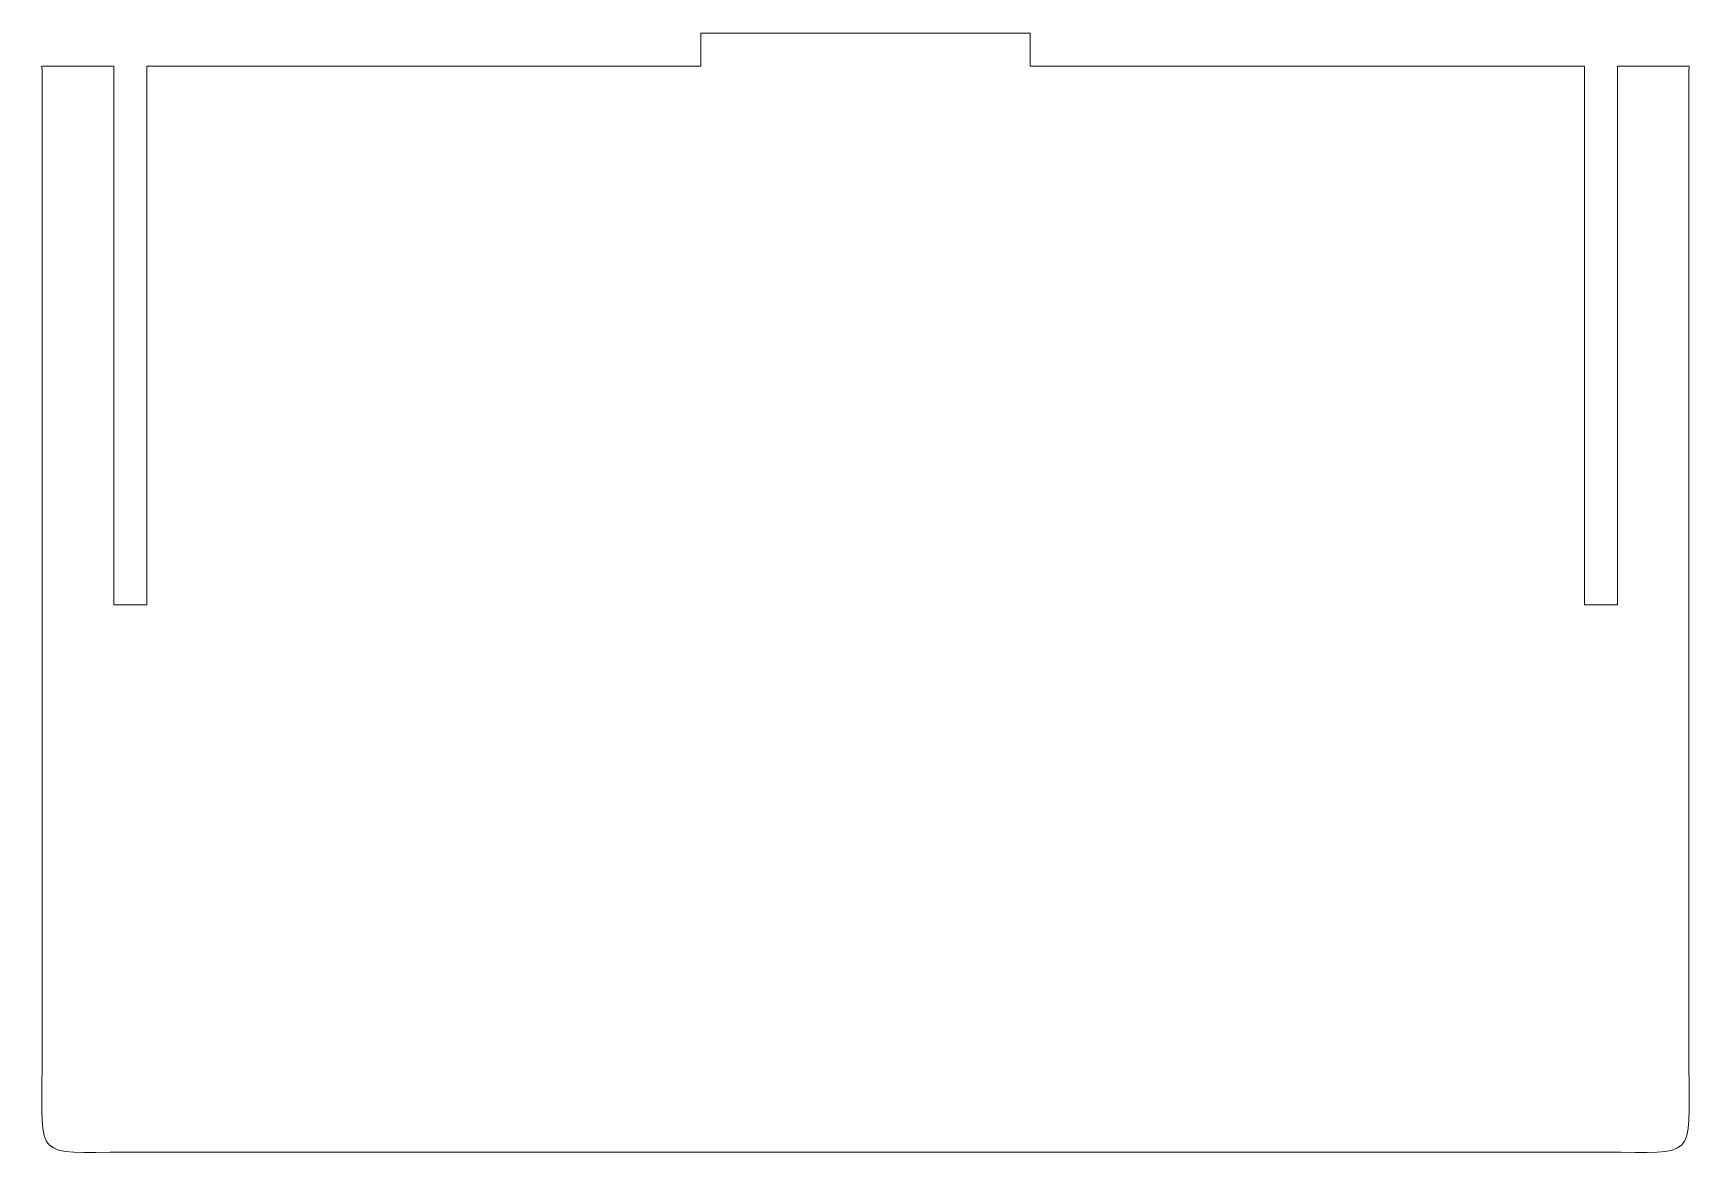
# Model space of a CAD drawing. Header units: millimetres. Extents: x -643 to 461, y -618 to 591.
# Drawn here: x -60 to 445, y -618 to -276 of the extents above; entities that cross this region are included whole.
import ezdxf

# ---------------------------------------------------------------- set-up
doc = ezdxf.new("R2010")
doc.units = ezdxf.units.MM
doc.header["$MEASUREMENT"] = 0
doc.layers.add('layer 1', color=7, linetype='Continuous')

msp = doc.modelspace()

# ---------------------------------------------------------------- linework, layer by layer
at = {"layer": 'layer 1', "color": 250, "lineweight": 9}
msp.add_open_spline([(-57.718, -589.6253), (-57.718, -589.6253), (-57.718, -287.1811), (-57.718, -287.1811), (-57.718, -287.1811), (-57.718, -287.1811), (-57.7843, -285.6474), (-57.7843, -285.6474), (-57.7843, -285.6474), (-57.7843, -285.6474), (-57.718, -285.6474), (-57.718, -285.6474), (-57.718, -285.6474), (-57.718, -285.6474), (-35.9071, -285.6474), (-35.9071, -285.6474), (-35.9071, -285.6474), (-35.9071, -285.6474), (-35.9071, -449.0503), (-35.9071, -449.0503), (-35.9071, -449.0503), (-35.9071, -449.0503), (-25.9071, -449.0503), (-25.9071, -449.0503), (-25.9071, -449.0503), (-25.9071, -449.0503), (-25.9071, -285.6474), (-25.9071, -285.6474), (-25.9071, -285.6474), (-25.9071, -285.6474), (142.189, -285.6474), (142.189, -285.6474), (142.189, -285.6474), (142.189, -285.6474), (142.189, -275.6513), (142.189, -275.6513), (142.189, -275.6513), (142.189, -275.6513), (142.2554, -275.6513), (142.2554, -275.6513), (142.2554, -275.6513), (142.2554, -275.6513), (242.1759, -275.6513), (242.1759, -275.6513), (242.1759, -275.6513), (242.1759, -275.6513), (242.2423, -275.6513), (242.2423, -275.6513), (242.2423, -275.6513), (242.2423, -275.6513), (242.2423, -285.6474), (242.2423, -285.6474), (242.2423, -285.6474), (242.2423, -285.6474), (410.4877, -285.6474), (410.4877, -285.6474), (410.4877, -285.6474), (410.4877, -285.6474), (410.4877, -449.0647), (410.4877, -449.0647), (410.4877, -449.0647), (410.4877, -449.0647), (420.4876, -449.0647), (420.4876, -449.0647), (420.4876, -449.0647), (420.4876, -449.0647), (420.4876, -285.6474), (420.4876, -285.6474), (420.4876, -285.6474), (420.4876, -285.6474), (442.1492, -285.6474), (442.1492, -285.6474), (442.1492, -285.6474), (442.1492, -285.6474), (442.2156, -285.6474), (442.2156, -285.6474), (442.2156, -285.6474), (442.2156, -285.6474), (442.1492, -287.1811), (442.1492, -287.1811), (442.1492, -287.1811), (442.1492, -287.1811), (442.1492, -589.6253), (442.1492, -589.6253), (442.1492, -589.6253), (442.1492, -617.7677), (444.8028, -615.2003), (416.5676, -615.2003), (416.5676, -615.2003), (341.8358, -615.2003), (267.1024, -615.1952), (192.3686, -615.1901), (192.3686, -615.1901), (192.3686, -615.1901), (192.0625, -615.1901), (192.0625, -615.1901), (192.0625, -615.1901), (117.3289, -615.1951), (42.5955, -615.2003), (-32.1363, -615.2003), (-32.1363, -615.2003), (-60.3715, -615.2003), (-57.718, -617.7677), (-57.718, -589.6253)], degree=3, knots=[0, 0, 0, 0, 0.03703704, 0.03703704, 0.03703704, 0.03703704, 0.07407407, 0.07407407, 0.07407407, 0.07407407, 0.11111111, 0.11111111, 0.11111111, 0.11111111, 0.14814815, 0.14814815, 0.14814815, 0.14814815, 0.18518519, 0.18518519, 0.18518519, 0.18518519, 0.22222222, 0.22222222, 0.22222222, 0.22222222, 0.25925926, 0.25925926, 0.25925926, 0.25925926, 0.2962963, 0.2962963, 0.2962963, 0.2962963, 0.33333333, 0.33333333, 0.33333333, 0.33333333, 0.37037037, 0.37037037, 0.37037037, 0.37037037, 0.40740741, 0.40740741, 0.40740741, 0.40740741, 0.44444444, 0.44444444, 0.44444444, 0.44444444, 0.48148148, 0.48148148, 0.48148148, 0.48148148, 0.51851852, 0.51851852, 0.51851852, 0.51851852, 0.55555556, 0.55555556, 0.55555556, 0.55555556, 0.59259259, 0.59259259, 0.59259259, 0.59259259, 0.62962963, 0.62962963, 0.62962963, 0.62962963, 0.66666667, 0.66666667, 0.66666667, 0.66666667, 0.7037037, 0.7037037, 0.7037037, 0.7037037, 0.74074074, 0.74074074, 0.74074074, 0.74074074, 0.77777778, 0.77777778, 0.77777778, 0.77777778, 0.81481481, 0.81481481, 0.81481481, 0.81481481, 0.85185185, 0.85185185, 0.85185185, 0.85185185, 0.88888889, 0.88888889, 0.88888889, 0.88888889, 0.92592593, 0.92592593, 0.92592593, 0.92592593, 1, 1, 1, 1], dxfattribs=at)

doc.saveas('drawing.dxf')
